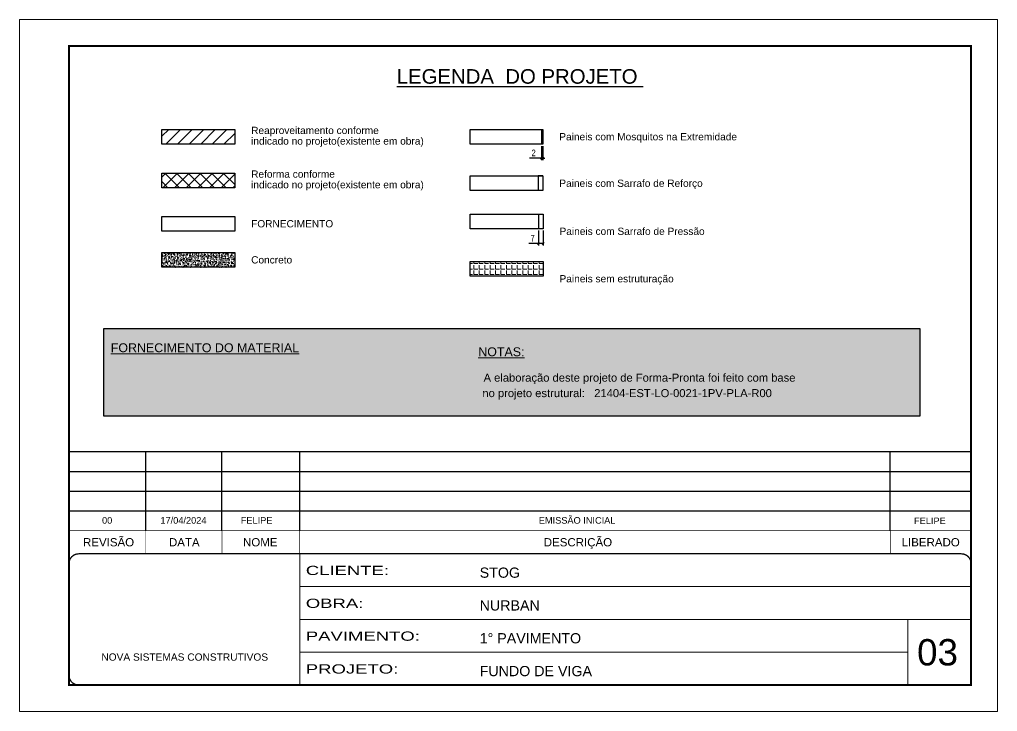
# Model space of a CAD drawing. Header units: millimetres. Extents: x 2455 to 8708, y 366 to 3713.
# Drawn here: x 5625 to 7110, y 2663 to 3713 of the extents above; entities that cross this region are included whole.
import ezdxf
from ezdxf.enums import TextEntityAlignment as Align

# ---------------------------------------------------------------- set-up
doc = ezdxf.new("R2010")
doc.units = ezdxf.units.MM
for name, pattern in [('CONTINUO', [0]), ('DASHED', [0.75, 0.5, -0.25]), ('HIDDEN', [0.375, 0.25, -0.125])]:
    doc.linetypes.add(name, pattern=pattern)
for name, color, linetype, lineweight in [('CARIMBO', 255, 'Continuous', 9), ('Folhas', 255, 'Continuous', 9), ('Hachura', 251, 'Continuous', 9), ('REAPROVEITAMENTO', 251, 'Continuous', 9), ('SARRAFO DE PRESSAO', 251, 'DASHED', 9)]:
    doc.layers.add(name, color=color, linetype=linetype, lineweight=lineweight)
for name, color, linetype in [('COTA', 241, 'Continuous'), ('Painéis', 200, 'Continuous'), ('SARR_2.2x7', 40, 'Continuous')]:
    doc.layers.add(name, color=color, linetype=linetype)
doc.layers.add('Demarcação 2', color=7, linetype='Continuous', lineweight=9, true_color=0xe0e0e0)
doc.styles.add('ARIAL', font='arial.ttf')
doc.styles.add('COTA TECNICA', font='techl___.ttf', dxfattribs={"height": 10})
doc.styles.add('Tecnologia', font='')
doc.styles.get('Tecnologia').set_extended_font_data('Forgotten Futurist')
doc.dimstyles.new('PAINEL', dxfattribs={"dimtxt": 10, "dimasz": 3, "dimexe": 3, "dimexo": 3, "dimgap": 3, "dimtad": 1, "dimdec": 1, "dimzin": 12, "dimdsep": 46, "dimtxsty": 'COTA TECNICA', "dimblk1": 'OBLIQUE', "dimblk2": 'OBLIQUE', "dimsah": 1, "dimcen": 0.9, "dimclrd": 4, "dimclre": 4, "dimclrt": 240, "dimadec": 1, "dimazin": 3, "dimtfac": 1, "dimtdec": 1, "dimtmove": 0, "dimatfit": 3, "dimfxl": 1, "dimtolj": 1, "dimtzin": 12, "dimarcsym": 0})

# ---------------------------------------------------------------- blocks, each defined once
blk = doc.blocks.new('9999999999')
at = {"color": 30, "linetype": 'CONTINUO'}
for p, q in [((98564.6, 34230.2), (98564.6, 34429.4)), ((98564.6, 34379.6), (99584, 34379.6)), ((98564.6, 34329.8), (99488, 34329.8)), ((99584, 34329.8), (99488, 34329.8)), ((99488, 34329.8), (99488, 34230.2)), ((98564.6, 34280), (99488, 34280))]:
    blk.add_line(p, q, dxfattribs=at)
at = {"color": 30, "linetype": 'CONTINUO', "const_width": 2}
blk.add_lwpolyline([(99584, 34230.2), (99584, 34414.4, 0.414214), (99569, 34429.4), (98229, 34429.4, 0.414214), (98214, 34414.4), (98214, 34245.2, 0.414214), (98229, 34230.2), (99584, 34230.2)], format="xyb", dxfattribs=at)
at = {"layer": 'Folhas'}
blk.add_lwpolyline([(98139, 34190.2), (99624, 34190.2), (99624, 35240.2), (98139, 35240.2)], close=True, dxfattribs=at)
at = {"layer": 'Folhas', "color": 30, "const_width": 3}
blk.add_lwpolyline([(98214, 34230.2), (99584, 34230.2), (99584, 35200.2), (98214, 35200.2)], close=True, dxfattribs=at)
at = {"color": 7, "linetype": 'Continuous', "ltscale": 5, "style": 'ARIAL'}
for s, height, p in [('STOG', 15.48, (98837.7, 34393.1)), ('NURBAN', 15.48, (98837.7, 34343.3)), ('1° PAVIMENTO', 15.483, (98837.7, 34293.5)), ('NOVA SISTEMAS CONSTRUTIVOS', 11.059, (98263.2, 34267.2)), ('FUNDO DE VIGA', 15.483, (98837.7, 34243.7))]:
    blk.add_text(s, height=height, dxfattribs=at).set_placement(p)
at = {"layer": 'Folhas', "color": 7, "style": 'Tecnologia', "width": 1.5}
for s, p in [('CLIENTE:', (98573.7, 34397.2)), ('OBRA:', (98573.7, 34347.3)), ('PAVIMENTO:', (98573.7, 34297.5)), ('PROJETO:', (98573.7, 34247.7))]:
    blk.add_text(s, height=14, dxfattribs=at).set_placement(p)
blk = doc.blocks.new('_Oblique')
at = {"color": 0, "linetype": 'ByBlock', "lineweight": -2}
blk.add_line((-0.5, -0.5), (0.5, 0.5), dxfattribs=at)
blk = doc.blocks.new('*D5')
at = {"layer": 'COTA', "color": 4, "lineweight": -2, "transparency": 16777216}
for p, q in [((6417.4, 3521.1), (6417.4, 3499.7)), ((6419.4, 3521.1), (6419.4, 3499.7)), ((6417.4, 3502.7), (6399.3, 3502.7)), ((6419.4, 3502.7), (6417.4, 3502.7)), ((6419.4, 3502.7), (6422.4, 3502.7))]:
    blk.add_line(p, q, dxfattribs=at)
at = {"layer": 'Defpoints', "color": 0, "transparency": 16777216}
for p in [(6417.4, 3524.1), (6419.4, 3524.1), (6417.4, 3502.7)]:
    blk.add_point(p, dxfattribs=at)
at = {"layer": 'COTA', "color": 4, "lineweight": -2, "transparency": 16777216, "xscale": 3, "yscale": 3, "zscale": 3}
blk.add_blockref('_Oblique', (6417.4, 3502.7), dxfattribs=at)
at = {"layer": 'COTA', "color": 4, "lineweight": -2, "transparency": 16777216, "xscale": 3, "yscale": 3, "zscale": 3, "rotation": 180}
blk.add_blockref('_Oblique', (6419.4, 3502.7), dxfattribs=at)
at = {"layer": 'COTA', "color": 240, "transparency": 16777216, "insert": (6405.4, 3510.7), "char_height": 10, "attachment_point": 5, "style": 'COTA TECNICA'}
blk.add_mtext('\\A1;2', dxfattribs=at)
blk = doc.blocks.new('*D6')
at = {"layer": 'COTA', "color": 4, "lineweight": -2, "transparency": 16777216}
for p, q in [((6412.8, 3392.7), (6412.8, 3370.2)), ((6419.8, 3392.7), (6419.8, 3370.2)), ((6412.8, 3373.2), (6398, 3373.2)), ((6419.8, 3373.2), (6412.8, 3373.2))]:
    blk.add_line(p, q, dxfattribs=at)
at = {"layer": 'Defpoints', "color": 0, "transparency": 16777216}
for p in [(6412.8, 3395.7), (6419.8, 3395.7), (6412.8, 3373.2)]:
    blk.add_point(p, dxfattribs=at)
at = {"layer": 'COTA', "color": 4, "lineweight": -2, "transparency": 16777216, "xscale": 3, "yscale": 3, "zscale": 3, "rotation": 180}
blk.add_blockref('_Oblique', (6412.8, 3373.2), dxfattribs=at)
at = {"layer": 'COTA', "color": 4, "lineweight": -2, "transparency": 16777216, "xscale": 3, "yscale": 3, "zscale": 3}
blk.add_blockref('_Oblique', (6419.8, 3373.2), dxfattribs=at)
at = {"layer": 'COTA', "color": 240, "transparency": 16777216, "insert": (6403.9, 3381.2), "char_height": 10, "attachment_point": 5, "style": 'COTA TECNICA'}
blk.add_mtext('\\A1;7', dxfattribs=at)

msp = doc.modelspace()

# ---------------------------------------------------------------- hatches: boundary and pattern name
at = {"layer": 'COTA', "linetype": 'Continuous', "ltscale": 200}
h = msp.add_hatch(dxfattribs=at)
h.set_pattern_fill('AR-CONC', color=256, scale=0.9)
h.set_pattern_definition([(50, (-97981.88, -31497.0873), (6.45534164, -0.56476921), [0.675, -7.425]), (355, (-97981.88, -31497.0873), (-1.248762, 6.7697292), [0.54, -5.94]), (100.4514445, (-97981.342, -31497.1344), (5.20657962, 6.20495992), [0.57366173, -6.310279]), (46.1842, (-97981.88, -31495.287), (9.605172, -1.4896735), [1.0125, -11.1375]), (96.6356355, (-97981.079, -31495.4115), (8.4119575, 8.7670674), [0.8604931, -9.4654238]), (351.184164, (-97981.88, -31495.287), (8.4119575, 8.7670674), [0.81, -8.91]), (21, (-97980.98, -31495.7373), (5.37216347, -3.62357002), [0.675, -7.425]), (326, (-97980.98, -31495.7373), (2.189838, 6.5263504), [0.54, -5.94]), (71.451445, (-97980.532, -31496.0393), (7.5620014, 2.90278038), [0.5736617, -6.310279]), (37.5, (-97981.8798, -31497.0873), (0.1094387, 2.996044684), [0, -5.868, 0, -6.03, 0, -5.9625]), (7.5, (-97981.8798, -31497.0873), (2.36762584, 3.54970541), [0, -3.438, 0, -5.733, 0, -2.2725]), (327.5, (-97983.8868, -31497.0873), (4.804401926, -0.202993846), [0, -2.25, 0, -7.02, 0, -9.315]), (317.5, (-97984.7868, -31497.0873), (5.24867552, 0.90094484), [0, -2.925, 0, -4.662, 0, -6.615])])
h.paths.add_polyline_path([(5951.44, 3337.24), (5951.44, 3359.5), (5840.87, 3359.5), (5840.87, 3337.24)])
at = {"layer": 'Demarcação 2'}
h = msp.add_hatch(color=8, dxfattribs=at)
h.set_gradient(color1=(112, 112, 112), one_color=1, tint=1, name='SPHERICAL')
h.paths.add_polyline_path([(5752.94, 3244.1), (6991.88, 3244.1), (6991.88, 3111.09), (5752.94, 3111.09)])
at = {"layer": 'Hachura'}
h = msp.add_hatch(dxfattribs=at)
h.set_pattern_fill('ANGLE', color=256, scale=30)
h.set_pattern_definition([(0, (-97981.88, -31497.087), (0, 8.25), [6, -2.25]), (90, (-97981.88, -31497.087), (-8.25, 5e-16), [6, -2.25])])
h.paths.add_polyline_path([(6419.77, 3323.63), (6419.77, 3345.88), (6309.2, 3345.88), (6309.2, 3323.63)])
at = {"layer": 'REAPROVEITAMENTO'}
h = msp.add_hatch(dxfattribs=at)
h.set_pattern_fill('ANSI31', color=256, scale=100, style=0)
h.set_pattern_definition([(45, (6891.145, 6725.125), (-8.838835, 8.838835), [])])
h.paths.add_polyline_path([(5840.87, 3546.34), (5840.87, 3524.09), (5951.44, 3524.09), (5951.44, 3546.34)])
h = msp.add_hatch(dxfattribs=at)
h.set_pattern_fill('ANSI37', color=256, scale=100, style=0)
h.set_pattern_definition([(45, (-94014.872, -31292.611), (-8.8388348, 8.8388348), []), (135, (-94014.872, -31292.611), (-8.8388348, -8.8388348), [])])
h.paths.add_polyline_path([(5840.87, 3480.1), (5840.87, 3457.85), (5951.44, 3457.85), (5951.44, 3480.1)])

# ---------------------------------------------------------------- linework, layer by layer
at = {"color": 30}
for p, q in [((5699.77, 3057.26), (7069.77, 3057.26)), ((5816.53, 2937.26), (5816.53, 3057.26)), ((5932.19, 2937.26), (5932.19, 3057.26)), ((6050.35, 2937.26), (6050.35, 3057.26)), ((6947.11, 2937.26), (6947.11, 3057.26)), ((5699.77, 3027.26), (7069.77, 3027.26)), ((5699.77, 2997.26), (7069.77, 2997.26)), ((5699.77, 2967.26), (7069.77, 2967.26))]:
    msp.add_line(p, q, dxfattribs=at)
msp.add_lwpolyline([(5752.94, 3244.1), (6991.88, 3244.1), (6991.88, 3111.09), (5752.94, 3111.09)], close=True, dxfattribs=at)
at = {"color": 30, "const_width": 1}
for points in [[(5699.77, 2937.26), (7069.77, 2937.26)], [(5816.53, 2937.26), (5816.53, 2902.26)], [(5932.19, 2937.26), (5932.19, 2902.26)], [(6050.35, 2937.26), (6050.35, 2902.26)], [(6947.11, 2937.26), (6947.11, 2902.26)]]:
    msp.add_lwpolyline(points, dxfattribs=at)
at = {"layer": 'COTA', "linetype": 'Continuous', "ltscale": 200}
msp.add_lwpolyline([(5840.87, 3359.5), (5951.44, 3359.5), (5951.44, 3337.24), (5840.87, 3337.24)], close=True, dxfattribs=at)
at = {"layer": 'Painéis', "linetype": 'Continuous'}
msp.add_line((6417.41, 3546.34), (6417.41, 3524.09), dxfattribs=at)
for points in [[(5840.87, 3546.34), (5951.44, 3546.34), (5951.44, 3524.09), (5840.87, 3524.09)], [(6308.84, 3546.34), (6419.41, 3546.34), (6419.41, 3524.09), (6308.84, 3524.09)], [(5840.87, 3480.1), (5951.44, 3480.1), (5951.44, 3457.85), (5840.87, 3457.85)], [(6308.84, 3475.74), (6419.41, 3475.74), (6419.41, 3453.48), (6308.84, 3453.48)], [(6309.2, 3417.91), (6419.77, 3417.91), (6419.77, 3395.66), (6309.2, 3395.66)], [(5840.87, 3414.3), (5951.44, 3414.3), (5951.44, 3392.05), (5840.87, 3392.05)], [(6309.2, 3345.88), (6419.77, 3345.88), (6419.77, 3323.63), (6309.2, 3323.63)]]:
    msp.add_lwpolyline(points, close=True, dxfattribs=at)
at = {"layer": 'SARR_2.2x7', "linetype": 'Continuous'}
for p, q in [((6419.41, 3475.74), (6412.41, 3475.74)), ((6419.41, 3453.48), (6412.41, 3453.48))]:
    msp.add_line(p, q, dxfattribs=at)
at = {"layer": 'SARR_2.2x7'}
for p, q in [((6412.41, 3475.74), (6412.41, 3453.48)), ((6419.41, 3475.74), (6419.41, 3453.48))]:
    msp.add_line(p, q, dxfattribs=at)
at = {"layer": 'SARR_2.2x7', "linetype": 'HIDDEN'}
msp.add_line((6412.77, 3417.91), (6412.77, 3395.66), dxfattribs=at)

# ---------------------------------------------------------------- block references
at = {"layer": 'SARRAFO DE PRESSAO', "color": 6, "linetype": 'ByBlock'}
msp.add_blockref('9999999999', (-92514.21, -31527.19), dxfattribs=at)

# ---------------------------------------------------------------- texts
at = {"color": 0, "linetype": 'Continuous', "ltscale": 5, "style": 'ARIAL'}
msp.add_text('%%ULEGENDA  DO PROJETO ', height=22.1184, dxfattribs=at).set_placement((6384.68, 3615.69), align=Align.CENTER)
at = {"style": 'ARIAL'}
for s, p in [('REVISÃO', (5759.95, 2919.76)), ('DATA', (5874.93, 2919.76)), ('NOME', (5990.28, 2919.76)), ('DESCRIÇÃO', (6472.73, 2919.76)), ('LIBERADO', (7008.41, 2919.76))]:
    msp.add_text(s, height=12.5, dxfattribs=at).set_placement(p, align=Align.MIDDLE_CENTER)
at = {"layer": 'CARIMBO', "style": 'ARIAL'}
for s, p in [('Reaproveitamento conforme ', (5976.44, 3544.79)), ('indicado no projeto(existente em obra)', (5976.44, 3528.7)), ('Paineis com Mosquitos na Extremidade', (6444.41, 3535.21)), ('Reforma conforme ', (5976.44, 3478.55)), ('indicado no projeto(existente em obra)', (5976.44, 3462.47)), ('Paineis com Sarrafo de Reforço', (6444.41, 3464.61)), ('FORNECIMENTO', (5976.44, 3403.17)), ('Paineis com Sarrafo de Pressão', (6444.77, 3391.72)), ('Concreto', (5976.44, 3348.37)), ('Paineis sem estruturação', (6444.77, 3319.69))]:
    msp.add_text(s, height=11, dxfattribs=at).set_placement(p, align=Align.MIDDLE_LEFT)
at = {"layer": 'CARIMBO', "color": 5, "style": 'ARIAL'}
for s, height, p in [('%%UFORNECIMENTO DO MATERIAL', 13.5, (5763.29, 3208.23)), ('%%UNOTAS:', 13.5, (6321.36, 3202.11)), ('  A elaboração deste projeto de Forma-Pronta foi feito com base', 12.15, (6320.01, 3163.5)), ('  no projeto estrutural:', 12.15, (6318.19, 3140.02))]:
    msp.add_text(s, height=height, dxfattribs=at).set_placement(p)
at = {"layer": 'CARIMBO', "color": 1, "style": 'ARIAL'}
msp.add_text('21404-EST-LO-0021-1PV-PLA-R00', height=12.15, dxfattribs=at).set_placement((6497.41, 3140.02))
at = {"layer": 'CARIMBO', "style": 'ARIAL'}
for s, p in [('00', (5750.03, 2947.94)), ('17/04/2024', (5838.68, 2947.94)), ('FELIPE', (5960.72, 2947.94)), ('EMISSÃO INICIAL', (6413.27, 2947.94))]:
    msp.add_text(s, height=10, dxfattribs=at).set_placement(p)
at = {"layer": 'CARIMBO', "color": 7, "style": 'ARIAL'}
msp.add_text('03', height=40, dxfattribs=at).set_placement((6987.68, 2732.81))
at = {"layer": 'CARIMBO', "style": 'ARIAL'}
msp.add_attdef('FELIPE', text='', height=10, dxfattribs=at).set_placement((7007.12, 2952.26), align=Align.MIDDLE_CENTER)

# ---------------------------------------------------------------- dimensions: what is measured, and where the dimension line sits
at = {"layer": 'COTA'}
for base, p1, p2, picture, middle in [((6417.41, 3502.67), (6419.41, 3524.09), (6417.41, 3524.09), '*D5', (6405.35, 3510.67)), ((6412.77, 3373.17), (6419.77, 3395.66), (6412.77, 3395.66), '*D6', (6403.9, 3381.25))]:
    dim = msp.add_linear_dim(base=base, p1=p1, p2=p2, dimstyle='PAINEL', dxfattribs=at)
    dim.commit()
    dim.dimension.update_dxf_attribs({"geometry": picture, "text_midpoint": middle})

doc.saveas('drawing.dxf')
